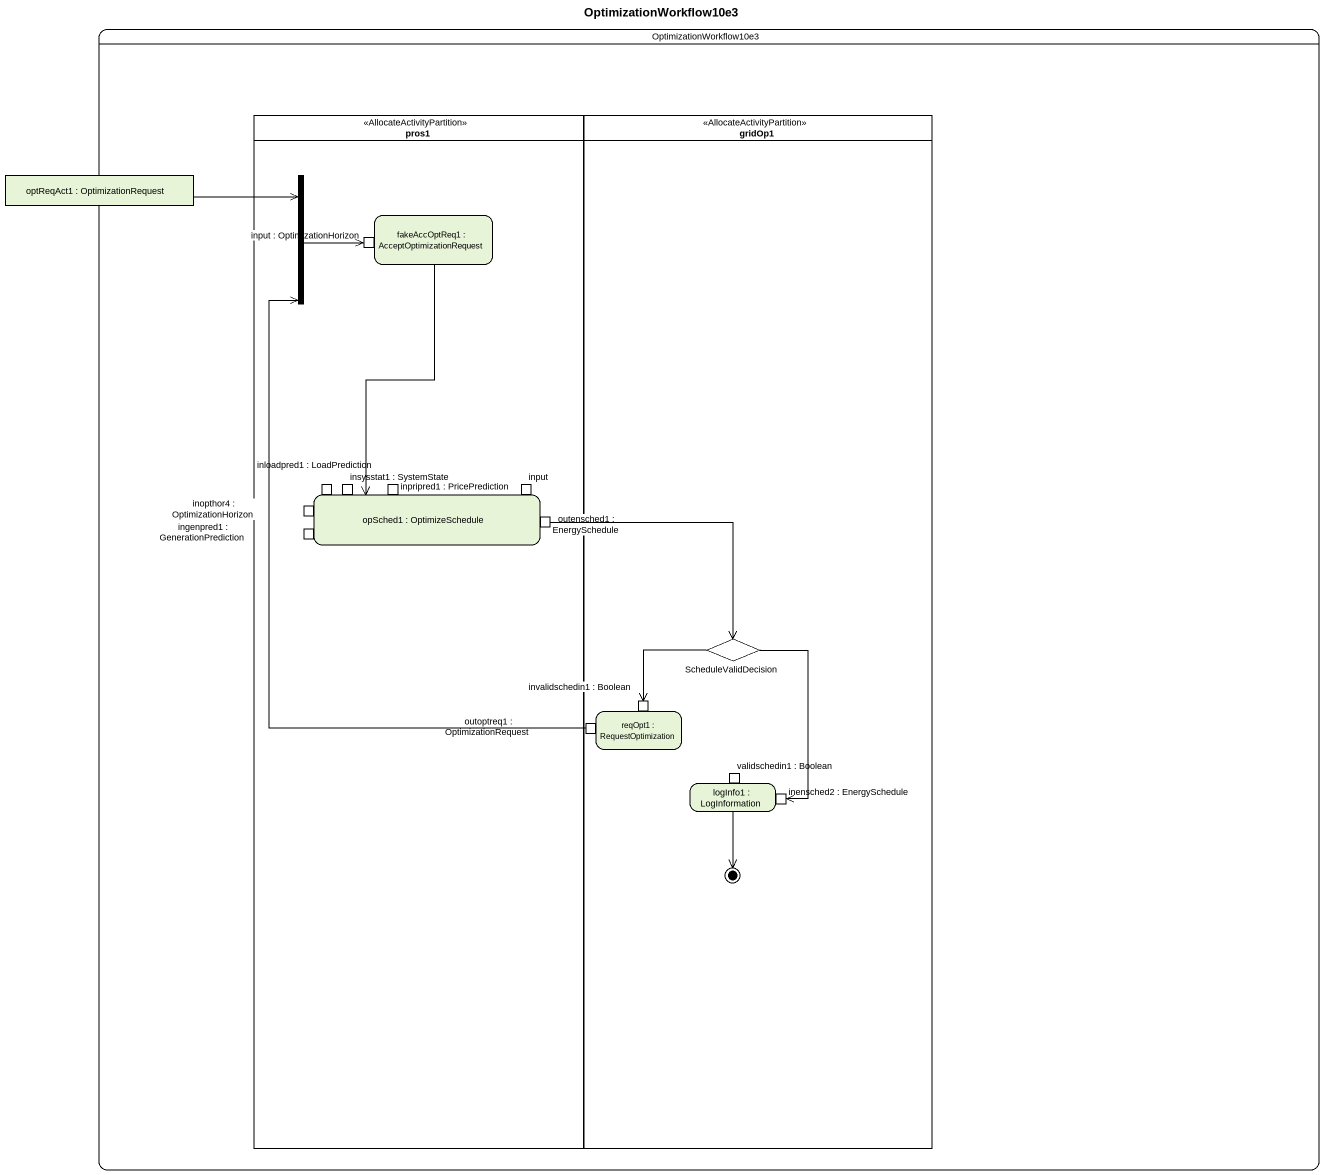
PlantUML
@startuml
title OptimizationWorkflow10e3
hide empty description
state OptimizationWorkflow10e3 {
  state pros1 <<AllocateActivityPartition>> {
    state fork1 <<join>>
    state "fakeAccOptReq1 : AcceptOptimizationRequest" as fakeAccOptReq1 {
      state "input : OptimizationHorizon" as input_OptimizationHorizon <<inputPin>>
    }
    state "opSched1 : OptimizeSchedule" as opSched1 {
      state "inopthor4 : OptimizationHorizon" as inopthor4 <<inputPin>>
      state "inloadpred1 : LoadPrediction" as inloadpred1_LoadPrediction <<inputPin>>
      state "insysstat1 : SystemState" as insysstat1_SystemState <<inputPin>>
      state "inpripred1 : PricePrediction" as inpripred1_PricePrediction <<inputPin>>
      state input <<inputPin>>
      state "ingenpred1 : GenerationPrediction" as ingenpred1 <<inputPin>>
      state "outensched1 : EnergySchedule" as outensched1_EnergySchedule <<outputPin>>
    }
  }
  state gridOp1 <<AllocateActivityPartition>> {
    state ScheduleValidDecision <<choice>>
    state "reqOpt1 : RequestOptimization" as reqOpt1 {
      state "invalidschedin1 : Boolean" as invalidschedin1_Boolean <<inputPin>>
      state "outoptreq1 : OptimizationRequest" as outoptreq1 <<outputPin>>
    }
    state "logInfo1 : LogInformation" as logInfo1 {
      state "validschedin1 : Boolean" as validschedin1_Boolean <<inputPin>>
      state "inensched2 : EnergySchedule" as inensched2_EnergySchedule <<inputPin>>
    }
    logInfo1 --> [*]
  }
  state "optReqAct1 : OptimizationRequest" as optReqAct1 <<object>>
}
optReqAct1 -right-> fork1
fork1 -right-> input_OptimizationHorizon
fakeAccOptReq1 --> opSched1
outensched1_EnergySchedule --> ScheduleValidDecision
ScheduleValidDecision --> invalidschedin1_Boolean
ScheduleValidDecision --> inensched2_EnergySchedule
outoptreq1 -up-> fork1
@enduml
